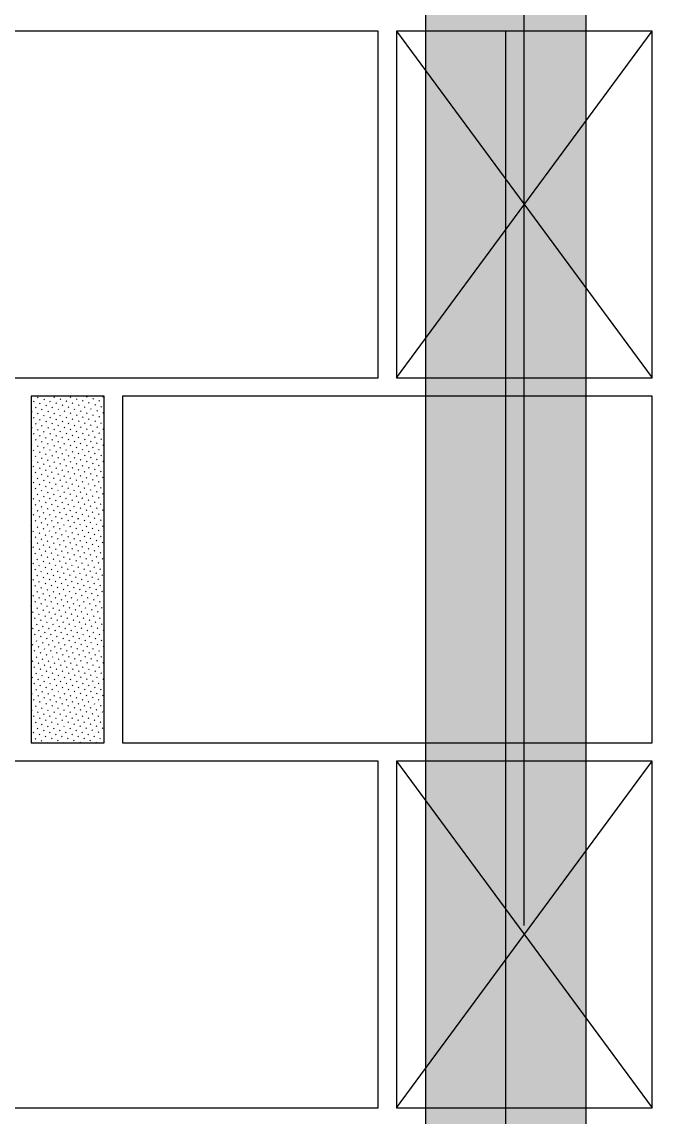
# Model space of a CAD drawing. Extents: x 0 to 119, y 0 to 84.
# Drawn here: x 76.272 to 77.652, y 67.152 to 69.552 of the extents above; entities that cross this region are included whole.
import ezdxf

# ---------------------------------------------------------------- set-up
doc = ezdxf.new("R2010")
doc.units = 0
doc.header["$MEASUREMENT"] = 0
for name, color, linetype in [('29', 9, 'CONTINUOUS'), ('4', 5, 'CONTINUOUS'), ('9', 8, 'CONTINUOUS')]:
    doc.layers.add(name, color=color, linetype=linetype)

msp = doc.modelspace()

# ---------------------------------------------------------------- linework, layer by layer
at = {"layer": '29', "color": 9, "linetype": 'Continuous'}
msp.add_lwpolyline([(77.15579, 74.332318), (77.15579, 63.132318), (77.50779, 63.132318), (77.50779, 74.332318), (77.15579, 74.332318)], dxfattribs=at)
for points in [[(77.15579, 74.332318), (77.15579, 63.132318), (77.50779, 63.132318)], [(77.15579, 74.332318), (77.50779, 63.132318), (77.50779, 74.332318)]]:
    msp.add_solid(points, dxfattribs=at)
at = {"layer": '4', "color": 5, "linetype": 'Continuous'}
for p, q in [((77.37179, 67.572318), (77.37179, 76.612318)), ((77.33179, 63.132318), (77.33179, 69.532318))]:
    msp.add_line(p, q, dxfattribs=at)
at = {"layer": '9', "color": 8, "linetype": 'Continuous'}
for p, q in [((77.09197, 69.532318), (77.65197, 68.772318)), ((77.09197, 68.772318), (77.65197, 69.532318)), ((76.29179, 68.71426), (76.29179, 68.71426)), ((76.297226, 68.719696), (76.29864, 68.72111)), ((76.306206, 68.728676), (76.30762, 68.73009)), ((76.310626, 68.715418), (76.31204, 68.716832)), ((76.319606, 68.724398), (76.32102, 68.725812)), ((76.324025, 68.71114), (76.32544, 68.712554)), ((76.333006, 68.72012), (76.33442, 68.721534)), ((76.341986, 68.7291), (76.3434, 68.730515)), ((76.346405, 68.715842), (76.347819, 68.717256)), ((76.355386, 68.724822), (76.3568, 68.726237)), ((76.359805, 68.711564), (76.361219, 68.712978)), ((76.368785, 68.720544), (76.370199, 68.721959)), ((76.377765, 68.729525), (76.37918, 68.730939)), ((76.382185, 68.716266), (76.383599, 68.717681)), ((76.391165, 68.725247), (76.392579, 68.726661)), ((76.395585, 68.711988), (76.396999, 68.713403)), ((76.404565, 68.720969), (76.405979, 68.722383)), ((76.413545, 68.729949), (76.414959, 68.731363)), ((76.417964, 68.716691), (76.419379, 68.718105)), ((76.426945, 68.725671), (76.428359, 68.727085)), ((76.431364, 68.712413), (76.432778, 68.713827)), ((76.440344, 68.721393), (76.441759, 68.722807)), ((76.449325, 68.730373), (76.450739, 68.731787)), ((76.29179, 68.696583), (76.29179, 68.696583)), ((76.292665, 68.697457), (76.294079, 68.698872)), ((76.301645, 68.706438), (76.30306, 68.707852)), ((76.306065, 68.693179), (76.307479, 68.694594)), ((76.315045, 68.70216), (76.316459, 68.703574)), ((76.319465, 68.688901), (76.320879, 68.690316)), ((76.328445, 68.697882), (76.329859, 68.699296)), ((76.337425, 68.706862), (76.338839, 68.708276)), ((76.341844, 68.693604), (76.343259, 68.695018)), ((76.350825, 68.702584), (76.352239, 68.703998)), ((76.355244, 68.689326), (76.356658, 68.69074)), ((76.364224, 68.698306), (76.365639, 68.69972)), ((76.373205, 68.707286), (76.374619, 68.7087)), ((76.377624, 68.694028), (76.379038, 68.695442)), ((76.386604, 68.703008), (76.388019, 68.704422)), ((76.391024, 68.68975), (76.392438, 68.691164)), ((76.400004, 68.69873), (76.401418, 68.700144)), ((76.408984, 68.70771), (76.410398, 68.709125)), ((76.413404, 68.694452), (76.414818, 68.695866)), ((76.422384, 68.703432), (76.423798, 68.704847)), ((76.426803, 68.690174), (76.428218, 68.691588)), ((76.435784, 68.699154), (76.437198, 68.700569)), ((76.442501, 68.688194), (76.442501, 68.688194)), ((76.444764, 68.708135), (76.446178, 68.709549)), ((76.447215, 68.710586), (76.447215, 68.710586)), ((76.449183, 68.694876), (76.450597, 68.696291)), ((76.29179, 68.678905), (76.29179, 68.678905)), ((76.297085, 68.684199), (76.298499, 68.685613)), ((76.301504, 68.670941), (76.302918, 68.672355)), ((76.310484, 68.679921), (76.311898, 68.681335)), ((76.314904, 68.666663), (76.316318, 68.668077)), ((76.323884, 68.675643), (76.325298, 68.677057)), ((76.332864, 68.684623), (76.334278, 68.686038)), ((76.337284, 68.671365), (76.338698, 68.672779)), ((76.346264, 68.680345), (76.347678, 68.68176)), ((76.350683, 68.667087), (76.352097, 68.668501)), ((76.359664, 68.676067), (76.361078, 68.677482)), ((76.364083, 68.662809), (76.365497, 68.664223)), ((76.368644, 68.685048), (76.370058, 68.686462)), ((76.373063, 68.671789), (76.374477, 68.673204)), ((76.382043, 68.68077), (76.383458, 68.682184)), ((76.386463, 68.667511), (76.387877, 68.668926)), ((76.395443, 68.676492), (76.396857, 68.677906)), ((76.399863, 68.663233), (76.401277, 68.664648)), ((76.404423, 68.685472), (76.405838, 68.686886)), ((76.408843, 68.672214), (76.410257, 68.673628)), ((76.417823, 68.681194), (76.419237, 68.682608)), ((76.422242, 68.667936), (76.423657, 68.66935)), ((76.431223, 68.676916), (76.432637, 68.67833)), ((76.435642, 68.663658), (76.437056, 68.665072)), ((76.437787, 68.665802), (76.437787, 68.665802)), ((76.440203, 68.685896), (76.441617, 68.68731)), ((76.444622, 68.672638), (76.446037, 68.674052)), ((76.29179, 68.661227), (76.29179, 68.661227)), ((76.29179, 68.64355), (76.29179, 68.64355)), ((76.292524, 68.661961), (76.293938, 68.663375)), ((76.296943, 68.648702), (76.298357, 68.650117)), ((76.305923, 68.657683), (76.307338, 68.659097)), ((76.310343, 68.644424), (76.311757, 68.645839)), ((76.319323, 68.653405), (76.320737, 68.654819)), ((76.323743, 68.640146), (76.325157, 68.641561)), ((76.328303, 68.662385), (76.329718, 68.663799)), ((76.332723, 68.649127), (76.334137, 68.650541)), ((76.341703, 68.658107), (76.343117, 68.659521)), ((76.346122, 68.644849), (76.347537, 68.646263)), ((76.355103, 68.653829), (76.356517, 68.655243)), ((76.359522, 68.640571), (76.360936, 68.641985)), ((76.368502, 68.649551), (76.369917, 68.650965)), ((76.377483, 68.658531), (76.378897, 68.659945)), ((76.381902, 68.645273), (76.383316, 68.646687)), ((76.390882, 68.654253), (76.392297, 68.655667)), ((76.395302, 68.640995), (76.396716, 68.642409)), ((76.404282, 68.649975), (76.405696, 68.651389)), ((76.413262, 68.658955), (76.414676, 68.66037)), ((76.417682, 68.645697), (76.419096, 68.647111)), ((76.426662, 68.654677), (76.428076, 68.656092)), ((76.431081, 68.641419), (76.432496, 68.642833)), ((76.433073, 68.643411), (76.433073, 68.643411)), ((76.440062, 68.650399), (76.441476, 68.651814)), ((76.449042, 68.65938), (76.450456, 68.660794)), ((76.29179, 68.625872), (76.29179, 68.625872)), ((76.292382, 68.626464), (76.293797, 68.627878)), ((76.301363, 68.635444), (76.302777, 68.636858)), ((76.305782, 68.622186), (76.307196, 68.6236)), ((76.314762, 68.631166), (76.316176, 68.63258)), ((76.319182, 68.617908), (76.320596, 68.619322)), ((76.328162, 68.626888), (76.329576, 68.628302)), ((76.337142, 68.635868), (76.338556, 68.637283)), ((76.341562, 68.62261), (76.342976, 68.624024)), ((76.350542, 68.63159), (76.351956, 68.633005)), ((76.354961, 68.618332), (76.356375, 68.619746)), ((76.363942, 68.627312), (76.365356, 68.628727)), ((76.372922, 68.636293), (76.374336, 68.637707)), ((76.377341, 68.623034), (76.378755, 68.624449)), ((76.386321, 68.632015), (76.387736, 68.633429)), ((76.390741, 68.618756), (76.392155, 68.620171)), ((76.399721, 68.627737), (76.401135, 68.629151)), ((76.408701, 68.636717), (76.410116, 68.638131)), ((76.413121, 68.623459), (76.414535, 68.624873)), ((76.422101, 68.632439), (76.423515, 68.633853)), ((76.42652, 68.619181), (76.427935, 68.620595)), ((76.428359, 68.621019), (76.428359, 68.621019)), ((76.435501, 68.628161), (76.436915, 68.629575)), ((76.43992, 68.614903), (76.441334, 68.616317)), ((76.444481, 68.637141), (76.445895, 68.638555)), ((76.4489, 68.623883), (76.450315, 68.625297)), ((76.29179, 68.608194), (76.29179, 68.608194)), ((76.292241, 68.590967), (76.293655, 68.592381)), ((76.296802, 68.613206), (76.298216, 68.61462)), ((76.301221, 68.599947), (76.302635, 68.601361)), ((76.310201, 68.608928), (76.311616, 68.610342)), ((76.314621, 68.595669), (76.316035, 68.597084)), ((76.323601, 68.60465), (76.325015, 68.606064)), ((76.328021, 68.591391), (76.329435, 68.592806)), ((76.332581, 68.61363), (76.333996, 68.615044)), ((76.337001, 68.600372), (76.338415, 68.601786)), ((76.345981, 68.609352), (76.347395, 68.610766)), ((76.3504, 68.596094), (76.351815, 68.597508)), ((76.359381, 68.605074), (76.360795, 68.606488)), ((76.3638, 68.591816), (76.365214, 68.59323)), ((76.368361, 68.614054), (76.369775, 68.615468)), ((76.37278, 68.600796), (76.374195, 68.60221)), ((76.381761, 68.609776), (76.383175, 68.61119)), ((76.38618, 68.596518), (76.387594, 68.597932)), ((76.39516, 68.605498), (76.396575, 68.606912)), ((76.39958, 68.59224), (76.400994, 68.593654)), ((76.404141, 68.614478), (76.405555, 68.615893)), ((76.40856, 68.60122), (76.409974, 68.602634)), ((76.41754, 68.6102), (76.418954, 68.611615)), ((76.42196, 68.596942), (76.423374, 68.598356)), ((76.423645, 68.598627), (76.423645, 68.598627)), ((76.43094, 68.605922), (76.432354, 68.607337)), ((76.435359, 68.592664), (76.436774, 68.594078)), ((76.44434, 68.601644), (76.445754, 68.603059)), ((76.29179, 68.590517), (76.29179, 68.590517)), ((76.29179, 68.572839), (76.29179, 68.572839)), ((76.29666, 68.577709), (76.298075, 68.579123)), ((76.305641, 68.586689), (76.307055, 68.588103)), ((76.31006, 68.573431), (76.311474, 68.574845)), ((76.31904, 68.582411), (76.320454, 68.583825)), ((76.32346, 68.569153), (76.324874, 68.570567)), ((76.33244, 68.578133), (76.333854, 68.579547)), ((76.34142, 68.587113), (76.342834, 68.588528)), ((76.34584, 68.573855), (76.347254, 68.575269)), ((76.35482, 68.582835), (76.356234, 68.58425)), ((76.359239, 68.569577), (76.360653, 68.570991)), ((76.36822, 68.578557), (76.369634, 68.579972)), ((76.3772, 68.587538), (76.378614, 68.588952)), ((76.381619, 68.574279), (76.383033, 68.575694)), ((76.390599, 68.58326), (76.392014, 68.584674)), ((76.395019, 68.570001), (76.396433, 68.571416)), ((76.403999, 68.578982), (76.405413, 68.580396)), ((76.412979, 68.587962), (76.414394, 68.589376)), ((76.417399, 68.574704), (76.418813, 68.576118)), ((76.418931, 68.576236), (76.418931, 68.576236)), ((76.426379, 68.583684), (76.427793, 68.585098)), ((76.430798, 68.570426), (76.432213, 68.57184)), ((76.439779, 68.579406), (76.441193, 68.58082)), ((76.448759, 68.588386), (76.450173, 68.5898)), ((76.29179, 68.555161), (76.29179, 68.555161)), ((76.292099, 68.55547), (76.293514, 68.556884)), ((76.30108, 68.564451), (76.302494, 68.565865)), ((76.305499, 68.551192), (76.306913, 68.552606)), ((76.314479, 68.560173), (76.315894, 68.561587)), ((76.318899, 68.546914), (76.320313, 68.548328)), ((76.327879, 68.555895), (76.329293, 68.557309)), ((76.332299, 68.542636), (76.333713, 68.54405)), ((76.336859, 68.564875), (76.338274, 68.566289)), ((76.341279, 68.551617), (76.342693, 68.553031)), ((76.350259, 68.560597), (76.351673, 68.562011)), ((76.354678, 68.547339), (76.356093, 68.548753)), ((76.363659, 68.556319), (76.365073, 68.557733)), ((76.368078, 68.543061), (76.369492, 68.544475)), ((76.372639, 68.565299), (76.374053, 68.566713)), ((76.377058, 68.552041), (76.378473, 68.553455)), ((76.386039, 68.561021), (76.387453, 68.562435)), ((76.390458, 68.547763), (76.391872, 68.549177)), ((76.399438, 68.556743), (76.400853, 68.558157)), ((76.403858, 68.543485), (76.405272, 68.544899)), ((76.408419, 68.565723), (76.409833, 68.567138)), ((76.412838, 68.552465), (76.414217, 68.553844)), ((76.414217, 68.553844), (76.414252, 68.553879)), ((76.421818, 68.561445), (76.423232, 68.56286)), ((76.426238, 68.548187), (76.427652, 68.549601)), ((76.435218, 68.557167), (76.436632, 68.558582)), ((76.439637, 68.543909), (76.441052, 68.545323)), ((76.444198, 68.566148), (76.445612, 68.567562)), ((76.448618, 68.552889), (76.450032, 68.554304)), ((76.29179, 68.537484), (76.29179, 68.537484)), ((76.291958, 68.519974), (76.293372, 68.521388)), ((76.296519, 68.542212), (76.297933, 68.543626)), ((76.300938, 68.528954), (76.302353, 68.530368)), ((76.309919, 68.537934), (76.311333, 68.539348)), ((76.314338, 68.524676), (76.315752, 68.52609)), ((76.323318, 68.533656), (76.324732, 68.53507)), ((76.327738, 68.520398), (76.329152, 68.521812)), ((76.336718, 68.529378), (76.338132, 68.530792)), ((76.345698, 68.538358), (76.347112, 68.539772)), ((76.350118, 68.5251), (76.351532, 68.526514)), ((76.359098, 68.53408), (76.360512, 68.535495)), ((76.363517, 68.520822), (76.364931, 68.522236)), ((76.372498, 68.529802), (76.373912, 68.531217)), ((76.381478, 68.538783), (76.382892, 68.540197)), ((76.385897, 68.525524), (76.387311, 68.526939)), ((76.394877, 68.534505), (76.396292, 68.535919)), ((76.399297, 68.521246), (76.400711, 68.522661)), ((76.408277, 68.530227), (76.409503, 68.531452)), ((76.409503, 68.531452), (76.409691, 68.531641)), ((76.417257, 68.539207), (76.418672, 68.540621)), ((76.421677, 68.525949), (76.423091, 68.527363)), ((76.430657, 68.534929), (76.432071, 68.536343)), ((76.435076, 68.521671), (76.436491, 68.523085)), ((76.444057, 68.530651), (76.445471, 68.532065)), ((76.29179, 68.519806), (76.29179, 68.519806)), ((76.29179, 68.502128), (76.29179, 68.502128)), ((76.296377, 68.506715), (76.297792, 68.508129)), ((76.305358, 68.515696), (76.306772, 68.51711)), ((76.309777, 68.502437), (76.311191, 68.503851)), ((76.318757, 68.511418), (76.320172, 68.512832)), ((76.323177, 68.498159), (76.324591, 68.499573)), ((76.332157, 68.50714), (76.333571, 68.508554)), ((76.341137, 68.51612), (76.342552, 68.517534)), ((76.345557, 68.502862), (76.346971, 68.504276)), ((76.354537, 68.511842), (76.355951, 68.513256)), ((76.358956, 68.498584), (76.360371, 68.499998)), ((76.367937, 68.507564), (76.369351, 68.508978)), ((76.376917, 68.516544), (76.378331, 68.517958)), ((76.381336, 68.503286), (76.382751, 68.5047)), ((76.390317, 68.512266), (76.391731, 68.51368)), ((76.394736, 68.499008), (76.39615, 68.500422)), ((76.403716, 68.507988), (76.404789, 68.50906)), ((76.404789, 68.50906), (76.405131, 68.509402)), ((76.408136, 68.49473), (76.40955, 68.496144)), ((76.412697, 68.516968), (76.414111, 68.518383)), ((76.417116, 68.50371), (76.41853, 68.505124)), ((76.426096, 68.51269), (76.42751, 68.514105)), ((76.430516, 68.499432), (76.43193, 68.500846)), ((76.439496, 68.508412), (76.44091, 68.509827)), ((76.443915, 68.495154), (76.44533, 68.496568)), ((76.448476, 68.517393), (76.44989, 68.518807)), ((76.29179, 68.484451), (76.29179, 68.484451)), ((76.291817, 68.484477), (76.293231, 68.485891)), ((76.296236, 68.471218), (76.29765, 68.472633)), ((76.300797, 68.493457), (76.302211, 68.494871)), ((76.305216, 68.480199), (76.306631, 68.481613)), ((76.314197, 68.489179), (76.315611, 68.490593)), ((76.318616, 68.475921), (76.32003, 68.477335)), ((76.327596, 68.484901), (76.32901, 68.486315)), ((76.332016, 68.471643), (76.33343, 68.473057)), ((76.336576, 68.493881), (76.337991, 68.495295)), ((76.340996, 68.480623), (76.34241, 68.482037)), ((76.349976, 68.489603), (76.35139, 68.491017)), ((76.354396, 68.476345), (76.35581, 68.477759)), ((76.363376, 68.485325), (76.36479, 68.486739)), ((76.367795, 68.472067), (76.369209, 68.473481)), ((76.372356, 68.494306), (76.37377, 68.49572)), ((76.376776, 68.481047), (76.37819, 68.482461)), ((76.385756, 68.490028), (76.38717, 68.491442)), ((76.390175, 68.476769), (76.391589, 68.478183)), ((76.399155, 68.48575), (76.400075, 68.486669)), ((76.400075, 68.486669), (76.40057, 68.487164)), ((76.403575, 68.472491), (76.404989, 68.473906)), ((76.412555, 68.481472), (76.413969, 68.482886)), ((76.421535, 68.490452), (76.42295, 68.491866)), ((76.425955, 68.477194), (76.427369, 68.478608)), ((76.434935, 68.486174), (76.436349, 68.487588)), ((76.439354, 68.472916), (76.440769, 68.47433)), ((76.448335, 68.481896), (76.449749, 68.48331)), ((76.29179, 68.466773), (76.29179, 68.466773)), ((76.29179, 68.449095), (76.293089, 68.450394)), ((76.300655, 68.45796), (76.30207, 68.459374)), ((76.309636, 68.46694), (76.31105, 68.468355)), ((76.314055, 68.453682), (76.315469, 68.455096)), ((76.323035, 68.462663), (76.32445, 68.464077)), ((76.327455, 68.449404), (76.328869, 68.450818)), ((76.336435, 68.458385), (76.337849, 68.459799)), ((76.345415, 68.467365), (76.34683, 68.468779)), ((76.349835, 68.454107), (76.351249, 68.455521)), ((76.358815, 68.463087), (76.360229, 68.464501)), ((76.363234, 68.449829), (76.364649, 68.451243)), ((76.372215, 68.458809), (76.373629, 68.460223)), ((76.381195, 68.467789), (76.382609, 68.469203)), ((76.385614, 68.454531), (76.387029, 68.455945)), ((76.394595, 68.463511), (76.395361, 68.464277)), ((76.395361, 68.464277), (76.396009, 68.464925)), ((76.399014, 68.450253), (76.400428, 68.451667)), ((76.407994, 68.459233), (76.409408, 68.460647)), ((76.416975, 68.468213), (76.418389, 68.469628)), ((76.421394, 68.454955), (76.422808, 68.456369)), ((76.430374, 68.463935), (76.431788, 68.46535)), ((76.434794, 68.450677), (76.436208, 68.452091)), ((76.443774, 68.459657), (76.445188, 68.461072)), ((76.29179, 68.431418), (76.29179, 68.431418)), ((76.296095, 68.435722), (76.297509, 68.437136)), ((76.305075, 68.444702), (76.306489, 68.446116)), ((76.309494, 68.431444), (76.310909, 68.432858)), ((76.318475, 68.440424), (76.319889, 68.441838)), ((76.322894, 68.427166), (76.324308, 68.42858)), ((76.331874, 68.436146), (76.333288, 68.43756)), ((76.336294, 68.422888), (76.337708, 68.424302)), ((76.340854, 68.445126), (76.342269, 68.44654)), ((76.345274, 68.431868), (76.346688, 68.433282)), ((76.354254, 68.440848), (76.355668, 68.442262)), ((76.358674, 68.42759), (76.360088, 68.429004)), ((76.367654, 68.43657), (76.369068, 68.437984)), ((76.372073, 68.423312), (76.373487, 68.424726)), ((76.376634, 68.445551), (76.378048, 68.446965)), ((76.381054, 68.432292), (76.382468, 68.433706)), ((76.390034, 68.441273), (76.390647, 68.441885)), ((76.390647, 68.441885), (76.391448, 68.442687)), ((76.394453, 68.428014), (76.395867, 68.429428)), ((76.403433, 68.436995), (76.404848, 68.438409)), ((76.407853, 68.423736), (76.409267, 68.42515)), ((76.412414, 68.445975), (76.413828, 68.447389)), ((76.416833, 68.432717), (76.418247, 68.434131)), ((76.425813, 68.441697), (76.427228, 68.443111)), ((76.430233, 68.428439), (76.431647, 68.429853)), ((76.439213, 68.437419), (76.440627, 68.438833)), ((76.443632, 68.424161), (76.445047, 68.425575)), ((76.448193, 68.446399), (76.449608, 68.447813)), ((76.29179, 68.41374), (76.292948, 68.414897)), ((76.295953, 68.400225), (76.297367, 68.401639)), ((76.300514, 68.422463), (76.301928, 68.423878)), ((76.304933, 68.409205), (76.306348, 68.410619)), ((76.313914, 68.418185), (76.315328, 68.4196)), ((76.318333, 68.404927), (76.319747, 68.406341)), ((76.327313, 68.413907), (76.328728, 68.415322)), ((76.331733, 68.400649), (76.333147, 68.402063)), ((76.340713, 68.409629), (76.342127, 68.411044)), ((76.349693, 68.41861), (76.351108, 68.420024)), ((76.354113, 68.405351), (76.355527, 68.406766)), ((76.363093, 68.414332), (76.364507, 68.415746)), ((76.367512, 68.401074), (76.368927, 68.402488)), ((76.376493, 68.410054), (76.377907, 68.411468)), ((76.385473, 68.419034), (76.385933, 68.419494)), ((76.385933, 68.419494), (76.386887, 68.420448)), ((76.389892, 68.405776), (76.391307, 68.40719)), ((76.398873, 68.414756), (76.400287, 68.41617)), ((76.403292, 68.401498), (76.404706, 68.402912)), ((76.412272, 68.410478), (76.413686, 68.411892)), ((76.421253, 68.419458), (76.422667, 68.420872)), ((76.425672, 68.4062), (76.427086, 68.407614)), ((76.434652, 68.41518), (76.436066, 68.416594)), ((76.43893, 68.401781), (76.440344, 68.403195)), ((76.44791, 68.410761), (76.449325, 68.412175)), ((76.29179, 68.396062), (76.29179, 68.396062)), ((76.29179, 68.378385), (76.292807, 68.379401)), ((76.300373, 68.386967), (76.301787, 68.388381)), ((76.309353, 68.395947), (76.310767, 68.397361)), ((76.313772, 68.382689), (76.315187, 68.384103)), ((76.322753, 68.391669), (76.324167, 68.393083)), ((76.327172, 68.378411), (76.328586, 68.379825)), ((76.336152, 68.387391), (76.337566, 68.388805)), ((76.345132, 68.396371), (76.346547, 68.397785)), ((76.349552, 68.383113), (76.350966, 68.384527)), ((76.358532, 68.392093), (76.359946, 68.393507)), ((76.362952, 68.378835), (76.364366, 68.380249)), ((76.371932, 68.387815), (76.373346, 68.389229)), ((76.380912, 68.396796), (76.381219, 68.397102)), ((76.381219, 68.397102), (76.382326, 68.39821)), ((76.385332, 68.383537), (76.386746, 68.384951)), ((76.394312, 68.392518), (76.395726, 68.393932)), ((76.398731, 68.379259), (76.400145, 68.380673)), ((76.407711, 68.38824), (76.409126, 68.389654)), ((76.411989, 68.37484), (76.413404, 68.376254)), ((76.416692, 68.39722), (76.418106, 68.398634)), ((76.42097, 68.38382), (76.422384, 68.385234)), ((76.42995, 68.3928), (76.431364, 68.394215)), ((76.434228, 68.379401), (76.435642, 68.380815)), ((76.443208, 68.388381), (76.444622, 68.389795)), ((76.447486, 68.374981), (76.4489, 68.376395)), ((76.29179, 68.360707), (76.29179, 68.360707)), ((76.295812, 68.364728), (76.297226, 68.366142)), ((76.300231, 68.35147), (76.301645, 68.352884)), ((76.304792, 68.373708), (76.306206, 68.375123)), ((76.309211, 68.36045), (76.310626, 68.361864)), ((76.318192, 68.36943), (76.319606, 68.370845)), ((76.322611, 68.356172), (76.324025, 68.357586)), ((76.331591, 68.365152), (76.333006, 68.366567)), ((76.336011, 68.351894), (76.337425, 68.353308)), ((76.340572, 68.374133), (76.341986, 68.375547)), ((76.344991, 68.360874), (76.346405, 68.362289)), ((76.353971, 68.369855), (76.355386, 68.371269)), ((76.358391, 68.356596), (76.359805, 68.358011)), ((76.367371, 68.365577), (76.368785, 68.366991)), ((76.37179, 68.352318), (76.373205, 68.353733)), ((76.37179, 68.352318), (76.37179, 68.352318)), ((76.376351, 68.374557), (76.376504, 68.37471)), ((76.376504, 68.37471), (76.377765, 68.375971)), ((76.380771, 68.361299), (76.382185, 68.362713)), ((76.389751, 68.370279), (76.391165, 68.371693)), ((76.394029, 68.356879), (76.395443, 68.358294)), ((76.403009, 68.36586), (76.404423, 68.367274)), ((76.407287, 68.35246), (76.408701, 68.353874)), ((76.416267, 68.36144), (76.417682, 68.362854)), ((76.425248, 68.37042), (76.426662, 68.371835)), ((76.429526, 68.357021), (76.43094, 68.358435)), ((76.438506, 68.366001), (76.43992, 68.367415)), ((76.442784, 68.352601), (76.444198, 68.354016)), ((76.451764, 68.361582), (76.45179, 68.361608)), ((76.29179, 68.343029), (76.292665, 68.343904)), ((76.29567, 68.329231), (76.297085, 68.330646)), ((76.304651, 68.338212), (76.306065, 68.339626)), ((76.313631, 68.347192), (76.315045, 68.348606)), ((76.31805, 68.333934), (76.319465, 68.335348)), ((76.327031, 68.342914), (76.328445, 68.344328)), ((76.33145, 68.329656), (76.332864, 68.33107)), ((76.34043, 68.338636), (76.341844, 68.34005)), ((76.34941, 68.347616), (76.350825, 68.34903)), ((76.35383, 68.334358), (76.355244, 68.335772)), ((76.36281, 68.343338), (76.364224, 68.344752)), ((76.367076, 68.329927), (76.367076, 68.329927)), ((76.367088, 68.329939), (76.368502, 68.331353)), ((76.376068, 68.338919), (76.377483, 68.340333)), ((76.385049, 68.347899), (76.386463, 68.349313)), ((76.389327, 68.334499), (76.390741, 68.335914)), ((76.398307, 68.34348), (76.399721, 68.344894)), ((76.402585, 68.33008), (76.403999, 68.331494)), ((76.411565, 68.33906), (76.412979, 68.340474)), ((76.420545, 68.34804), (76.42196, 68.349455)), ((76.424823, 68.334641), (76.426238, 68.336055)), ((76.433804, 68.343621), (76.435218, 68.345035)), ((76.438082, 68.330221), (76.439496, 68.331636)), ((76.447062, 68.339202), (76.448476, 68.340616)), ((76.29179, 68.325351), (76.29179, 68.325351)), ((76.29179, 68.307674), (76.292524, 68.308407)), ((76.30009, 68.315973), (76.301504, 68.317387)), ((76.304509, 68.302715), (76.305923, 68.304129)), ((76.30907, 68.324953), (76.310484, 68.326368)), ((76.313489, 68.311695), (76.314904, 68.313109)), ((76.32247, 68.320675), (76.323884, 68.32209)), ((76.326889, 68.307417), (76.328303, 68.308831)), ((76.335869, 68.316397), (76.337284, 68.317812)), ((76.340147, 68.302998), (76.341562, 68.304412)), ((76.34485, 68.325378), (76.346264, 68.326792)), ((76.349128, 68.311978), (76.350542, 68.313392)), ((76.358108, 68.320958), (76.359522, 68.322373)), ((76.362362, 68.307535), (76.362362, 68.307535)), ((76.362386, 68.307559), (76.3638, 68.308973)), ((76.371366, 68.316539), (76.37278, 68.317953)), ((76.375644, 68.303139), (76.377058, 68.304553)), ((76.380346, 68.325519), (76.381761, 68.326933)), ((76.384624, 68.312119), (76.386039, 68.313534)), ((76.393605, 68.3211), (76.395019, 68.322514)), ((76.397883, 68.3077), (76.399297, 68.309114)), ((76.406863, 68.31668), (76.408277, 68.318095)), ((76.411141, 68.303281), (76.412555, 68.304695)), ((76.415843, 68.325661), (76.417257, 68.327075)), ((76.420121, 68.312261), (76.421535, 68.313675)), ((76.429101, 68.321241), (76.430516, 68.322655)), ((76.433379, 68.307841), (76.434794, 68.309256)), ((76.44236, 68.316822), (76.443774, 68.318236)), ((76.446638, 68.303422), (76.448052, 68.304836)), ((76.45134, 68.325802), (76.45179, 68.326252)), ((76.29179, 68.289996), (76.29179, 68.289996)), ((76.295529, 68.293735), (76.296943, 68.295149)), ((76.299948, 68.280476), (76.301363, 68.281891)), ((76.308929, 68.289457), (76.310343, 68.290871)), ((76.317909, 68.298437), (76.319323, 68.299851)), ((76.322187, 68.285037), (76.323601, 68.286451)), ((76.331167, 68.294018), (76.332581, 68.295432)), ((76.335445, 68.280618), (76.336859, 68.282032)), ((76.344425, 68.289598), (76.34584, 68.291012)), ((76.353406, 68.298578), (76.35482, 68.299993)), ((76.357648, 68.285143), (76.357648, 68.285143)), ((76.357684, 68.285179), (76.359098, 68.286593)), ((76.366664, 68.294159), (76.368078, 68.295573)), ((76.370942, 68.280759), (76.372356, 68.282173)), ((76.379922, 68.28974), (76.381336, 68.291154)), ((76.388902, 68.29872), (76.390317, 68.300134)), ((76.39318, 68.28532), (76.394595, 68.286734)), ((76.402161, 68.2943), (76.403575, 68.295715)), ((76.406439, 68.280901), (76.407853, 68.282315)), ((76.415419, 68.289881), (76.416833, 68.291295)), ((76.424399, 68.298861), (76.425813, 68.300275)), ((76.428677, 68.285462), (76.430091, 68.286876)), ((76.437657, 68.294442), (76.439072, 68.295856)), ((76.441935, 68.281042), (76.44335, 68.282456)), ((76.450916, 68.290022), (76.45179, 68.290897)), ((76.29179, 68.272318), (76.292382, 68.27291)), ((76.295246, 68.258097), (76.29666, 68.259511)), ((76.304226, 68.267077), (76.305641, 68.268491)), ((76.313207, 68.276057), (76.314621, 68.277471)), ((76.317485, 68.262657), (76.318899, 68.264072)), ((76.326465, 68.271638), (76.327879, 68.273052)), ((76.330743, 68.258238), (76.332157, 68.259652)), ((76.339723, 68.267218), (76.341137, 68.268632)), ((76.348703, 68.276198), (76.350118, 68.277613)), ((76.352934, 68.262752), (76.352934, 68.262752)), ((76.352981, 68.262799), (76.354396, 68.264213)), ((76.361962, 68.271779), (76.363376, 68.273193)), ((76.36624, 68.258379), (76.367654, 68.259794)), ((76.37522, 68.26736), (76.376634, 68.268774)), ((76.3842, 68.27634), (76.385614, 68.277754)), ((76.388478, 68.26294), (76.389892, 68.264354)), ((76.397458, 68.27192), (76.398873, 68.273335)), ((76.401736, 68.258521), (76.403151, 68.259935)), ((76.410717, 68.267501), (76.412131, 68.268915)), ((76.419697, 68.276481), (76.421111, 68.277896)), ((76.423975, 68.263082), (76.425389, 68.264496)), ((76.432955, 68.272062), (76.434369, 68.273476)), ((76.437233, 68.258662), (76.438647, 68.260076)), ((76.446213, 68.267642), (76.447628, 68.269057)), ((76.29179, 68.254641), (76.29179, 68.254641)), ((76.29179, 68.236963), (76.291958, 68.237131)), ((76.299524, 68.244697), (76.300938, 68.246111)), ((76.303802, 68.231297), (76.305216, 68.232711)), ((76.308504, 68.253677), (76.309919, 68.255091)), ((76.312782, 68.240277), (76.314197, 68.241692)), ((76.321763, 68.249258), (76.323177, 68.250672)), ((76.326041, 68.235858), (76.327455, 68.237272)), ((76.335021, 68.244838), (76.336435, 68.246252)), ((76.339299, 68.231439), (76.340713, 68.232853)), ((76.344001, 68.253819), (76.345415, 68.255233)), ((76.34822, 68.24036), (76.34822, 68.24036)), ((76.348279, 68.240419), (76.349693, 68.241833)), ((76.357259, 68.249399), (76.358674, 68.250813)), ((76.361537, 68.235999), (76.362952, 68.237414)), ((76.370518, 68.24498), (76.371932, 68.246394)), ((76.374796, 68.23158), (76.37621, 68.232994)), ((76.379498, 68.25396), (76.380912, 68.255374)), ((76.383776, 68.24056), (76.38519, 68.241974)), ((76.392756, 68.249541), (76.39417, 68.250955)), ((76.397034, 68.236141), (76.398448, 68.237555)), ((76.406014, 68.245121), (76.407429, 68.246535)), ((76.410292, 68.231721), (76.411707, 68.233136)), ((76.414995, 68.254101), (76.416409, 68.255516)), ((76.419273, 68.240702), (76.420687, 68.242116)), ((76.428253, 68.249682), (76.429667, 68.251096)), ((76.432531, 68.236282), (76.433945, 68.237696)), ((76.441511, 68.245263), (76.442925, 68.246677)), ((76.445789, 68.231863), (76.447203, 68.233277)), ((76.450491, 68.254243), (76.45179, 68.255542)), ((76.29179, 68.219285), (76.29179, 68.219285)), ((76.294822, 68.222317), (76.296236, 68.223731)), ((76.2991, 68.208917), (76.300514, 68.210331)), ((76.30808, 68.217897), (76.309494, 68.219312)), ((76.31706, 68.226878), (76.318475, 68.228292)), ((76.321338, 68.213478), (76.322753, 68.214892)), ((76.330319, 68.222458), (76.331733, 68.223873)), ((76.334597, 68.209059), (76.336011, 68.210473)), ((76.343506, 68.217968), (76.343506, 68.217968)), ((76.343577, 68.218039), (76.344991, 68.219453)), ((76.352557, 68.227019), (76.353971, 68.228433)), ((76.356835, 68.213619), (76.358249, 68.215034)), ((76.365815, 68.2226), (76.36723, 68.224014)), ((76.370093, 68.2092), (76.371508, 68.210614)), ((76.379074, 68.21818), (76.380488, 68.219595)), ((76.388054, 68.227161), (76.389468, 68.228575)), ((76.392332, 68.213761), (76.393746, 68.215175)), ((76.401312, 68.222741), (76.402726, 68.224155)), ((76.40559, 68.209341), (76.407004, 68.210756)), ((76.41457, 68.218322), (76.415985, 68.219736)), ((76.423551, 68.227302), (76.424965, 68.228716)), ((76.427829, 68.213902), (76.429243, 68.215317)), ((76.436809, 68.222883), (76.438223, 68.224297)), ((76.441087, 68.209483), (76.442501, 68.210897)), ((76.450067, 68.218463), (76.451481, 68.219877)), ((76.29179, 68.201608), (76.29179, 68.201608)), ((76.294398, 68.186537), (76.295812, 68.187952)), ((76.303378, 68.195518), (76.304792, 68.196932)), ((76.312358, 68.204498), (76.313772, 68.205912)), ((76.316636, 68.191098), (76.31805, 68.192512)), ((76.325616, 68.200078), (76.327031, 68.201493)), ((76.329894, 68.186679), (76.331309, 68.188093)), ((76.338792, 68.195576), (76.338792, 68.195576)), ((76.338875, 68.195659), (76.340289, 68.197073)), ((76.347855, 68.204639), (76.349269, 68.206053)), ((76.352133, 68.19124), (76.353547, 68.192654)), ((76.361113, 68.20022), (76.362527, 68.201634)), ((76.365391, 68.18682), (76.366805, 68.188234)), ((76.374371, 68.1958), (76.375786, 68.197215)), ((76.383352, 68.204781), (76.384766, 68.206195)), ((76.38763, 68.191381), (76.389044, 68.192795)), ((76.39661, 68.200361), (76.398024, 68.201775)), ((76.400888, 68.186962), (76.402302, 68.188376)), ((76.409868, 68.195942), (76.411282, 68.197356)), ((76.418848, 68.204922), (76.420263, 68.206336)), ((76.423126, 68.191522), (76.424541, 68.192937)), ((76.432107, 68.200503), (76.433521, 68.201917)), ((76.436385, 68.187103), (76.437799, 68.188517)), ((76.445365, 68.196083), (76.446779, 68.197497)), ((76.449643, 68.182684), (76.451057, 68.184098)), ((76.29179, 68.18393), (76.29179, 68.18393)), ((76.29179, 68.166252), (76.29179, 68.166252)), ((76.298676, 68.173138), (76.30009, 68.174552)), ((76.302954, 68.159738), (76.304368, 68.161152)), ((76.307656, 68.182118), (76.30907, 68.183532)), ((76.311934, 68.168718), (76.313348, 68.170132)), ((76.320914, 68.177698), (76.322328, 68.179113)), ((76.325192, 68.164299), (76.326606, 68.165713)), ((76.334078, 68.173185), (76.334078, 68.173185)), ((76.334172, 68.173279), (76.335587, 68.174693)), ((76.33845, 68.159879), (76.339865, 68.161294)), ((76.343153, 68.182259), (76.344567, 68.183674)), ((76.347431, 68.16886), (76.348845, 68.170274)), ((76.356411, 68.17784), (76.357825, 68.179254)), ((76.360689, 68.16444), (76.362103, 68.165854)), ((76.369669, 68.17342), (76.371083, 68.174835)), ((76.373947, 68.160021), (76.375361, 68.161435)), ((76.378649, 68.182401), (76.380064, 68.183815)), ((76.382927, 68.169001), (76.384342, 68.170415)), ((76.391908, 68.177981), (76.393322, 68.179396)), ((76.396186, 68.164582), (76.3976, 68.165996)), ((76.405166, 68.173562), (76.40658, 68.174976)), ((76.409444, 68.160162), (76.410858, 68.161576)), ((76.414146, 68.182542), (76.41556, 68.183956)), ((76.418424, 68.169142), (76.419838, 68.170557)), ((76.427404, 68.178123), (76.428819, 68.179537)), ((76.431682, 68.164723), (76.433097, 68.166137)), ((76.440663, 68.173703), (76.442077, 68.175118)), ((76.444941, 68.160304), (76.446355, 68.161718)), ((76.29179, 68.148575), (76.29179, 68.148575)), ((76.293973, 68.150758), (76.295388, 68.152172)), ((76.298251, 68.137358), (76.299666, 68.138772)), ((76.307232, 68.146338), (76.308646, 68.147752)), ((76.316212, 68.155319), (76.317626, 68.156733)), ((76.32049, 68.141919), (76.321904, 68.143333)), ((76.329364, 68.150793), (76.329364, 68.150793)), ((76.32947, 68.150899), (76.330884, 68.152313)), ((76.333748, 68.137499), (76.335162, 68.138914)), ((76.342728, 68.14648), (76.344143, 68.147894)), ((76.351709, 68.15546), (76.353123, 68.156874)), ((76.355987, 68.14206), (76.357401, 68.143475)), ((76.364967, 68.151041), (76.366381, 68.152455)), ((76.369245, 68.137641), (76.370659, 68.139055)), ((76.378225, 68.146621), (76.379639, 68.148035)), ((76.387205, 68.155601), (76.38862, 68.157016)), ((76.391483, 68.142202), (76.392898, 68.143616)), ((76.400464, 68.151182), (76.401878, 68.152596)), ((76.404742, 68.137782), (76.406156, 68.139197)), ((76.413722, 68.146763), (76.415136, 68.148177)), ((76.422702, 68.155743), (76.424116, 68.157157)), ((76.42698, 68.142343), (76.428394, 68.143757)), ((76.43596, 68.151323), (76.437375, 68.152738)), ((76.440238, 68.137924), (76.441653, 68.139338)), ((76.449219, 68.146904), (76.450633, 68.148318)), ((76.29179, 68.130897), (76.29179, 68.130897)), ((76.29179, 68.113219), (76.29179, 68.113219)), ((76.293549, 68.114978), (76.294963, 68.116392)), ((76.302529, 68.123958), (76.303944, 68.125373)), ((76.31151, 68.132939), (76.312924, 68.134353)), ((76.315788, 68.119539), (76.317202, 68.120953)), ((76.32465, 68.128401), (76.32465, 68.128401)), ((76.324768, 68.128519), (76.326182, 68.129933)), ((76.329046, 68.11512), (76.33046, 68.116534)), ((76.338026, 68.1241), (76.33944, 68.125514)), ((76.342304, 68.1107), (76.343718, 68.112114)), ((76.347006, 68.13308), (76.348421, 68.134494)), ((76.351284, 68.11968), (76.352699, 68.121095)), ((76.360265, 68.128661), (76.361679, 68.130075)), ((76.364543, 68.115261), (76.365957, 68.116675)), ((76.373523, 68.124241), (76.374937, 68.125655)), ((76.377801, 68.110842), (76.379215, 68.112256)), ((76.382503, 68.133221), (76.383917, 68.134636)), ((76.386781, 68.119822), (76.388195, 68.121236)), ((76.395761, 68.128802), (76.397176, 68.130216)), ((76.400039, 68.115402), (76.401454, 68.116817)), ((76.40902, 68.124383), (76.410434, 68.125797)), ((76.413298, 68.110983), (76.414712, 68.112397)), ((76.418, 68.133363), (76.419414, 68.134777)), ((76.422278, 68.119963), (76.423692, 68.121377)), ((76.431258, 68.128943), (76.432672, 68.130358)), ((76.435536, 68.115544), (76.43695, 68.116958)), ((76.444516, 68.124524), (76.445931, 68.125938)), ((76.448794, 68.111124), (76.450209, 68.112539)), ((76.29179, 68.095542), (76.29179, 68.095542)), ((76.297827, 68.101578), (76.299241, 68.102993)), ((76.302105, 68.088179), (76.303519, 68.089593)), ((76.306807, 68.110559), (76.308222, 68.111973)), ((76.311085, 68.097159), (76.3125, 68.098573)), ((76.319936, 68.10601), (76.319936, 68.10601)), ((76.320066, 68.106139), (76.32148, 68.107553)), ((76.324344, 68.09274), (76.325758, 68.094154)), ((76.333324, 68.10172), (76.334738, 68.103134)), ((76.337602, 68.08832), (76.339016, 68.089734)), ((76.346582, 68.0973), (76.347996, 68.098715)), ((76.355562, 68.106281), (76.356977, 68.107695)), ((76.35984, 68.092881), (76.361255, 68.094295)), ((76.368821, 68.101861), (76.370235, 68.103275)), ((76.373099, 68.088462), (76.374513, 68.089876)), ((76.382079, 68.097442), (76.383493, 68.098856)), ((76.391059, 68.106422), (76.392473, 68.107836)), ((76.395337, 68.093022), (76.396751, 68.094437)), ((76.404317, 68.102003), (76.405732, 68.103417)), ((76.408595, 68.088603), (76.41001, 68.090017)), ((76.417576, 68.097583), (76.41899, 68.098997)), ((76.426556, 68.106564), (76.42797, 68.107978)), ((76.430834, 68.093164), (76.432248, 68.094578)), ((76.439814, 68.102144), (76.441228, 68.103558)), ((76.444092, 68.088744), (76.445506, 68.090159)), ((76.29179, 68.077864), (76.29179, 68.077864)), ((76.293125, 68.079198), (76.294539, 68.080613)), ((76.297403, 68.065799), (76.298817, 68.067213)), ((76.306383, 68.074779), (76.307797, 68.076193)), ((76.315222, 68.083618), (76.315222, 68.083618)), ((76.315363, 68.083759), (76.316778, 68.085174)), ((76.319641, 68.07036), (76.321056, 68.071774)), ((76.328622, 68.07934), (76.330036, 68.080754)), ((76.3329, 68.06594), (76.334314, 68.067354)), ((76.34188, 68.07492), (76.343294, 68.076335)), ((76.35086, 68.083901), (76.352274, 68.085315)), ((76.355138, 68.070501), (76.356552, 68.071915)), ((76.364118, 68.079481), (76.365533, 68.080896)), ((76.368396, 68.066082), (76.369811, 68.067496)), ((76.377377, 68.075062), (76.378791, 68.076476)), ((76.386357, 68.084042), (76.387771, 68.085456)), ((76.390635, 68.070643), (76.392049, 68.072057)), ((76.399615, 68.079623), (76.401029, 68.081037)), ((76.403893, 68.066223), (76.405307, 68.067637)), ((76.412873, 68.075203), (76.414288, 68.076618)), ((76.421854, 68.084184), (76.423268, 68.085598)), ((76.426132, 68.070784), (76.427546, 68.072198)), ((76.435112, 68.079764), (76.436526, 68.081178)), ((76.43939, 68.066365), (76.440804, 68.067779)), ((76.44837, 68.075345), (76.449784, 68.076759)), ((76.29179, 68.060186), (76.29179, 68.060186)), ((76.29179, 68.042509), (76.29179, 68.042509)), ((76.292701, 68.043419), (76.294115, 68.044833)), ((76.301681, 68.052399), (76.303095, 68.053813)), ((76.305959, 68.038999), (76.307373, 68.040414)), ((76.310508, 68.061226), (76.310508, 68.061226)), ((76.310661, 68.061379), (76.312075, 68.062794)), ((76.314939, 68.04798), (76.316353, 68.049394)), ((76.323919, 68.05696), (76.325334, 68.058374)), ((76.328197, 68.04356), (76.329611, 68.044975)), ((76.337178, 68.052541), (76.338592, 68.053955)), ((76.341456, 68.039141), (76.34287, 68.040555)), ((76.346158, 68.061521), (76.347572, 68.062935)), ((76.350436, 68.048121), (76.35185, 68.049535)), ((76.359416, 68.057101), (76.36083, 68.058516)), ((76.363694, 68.043702), (76.365108, 68.045116)), ((76.372674, 68.052682), (76.374089, 68.054096)), ((76.376952, 68.039282), (76.378367, 68.040697)), ((76.381655, 68.061662), (76.383069, 68.063076)), ((76.385933, 68.048263), (76.387347, 68.049677)), ((76.394913, 68.057243), (76.396327, 68.058657)), ((76.399191, 68.043843), (76.400605, 68.045257)), ((76.408171, 68.052823), (76.409585, 68.054238)), ((76.412449, 68.039424), (76.413863, 68.040838)), ((76.417151, 68.061804), (76.418566, 68.063218)), ((76.421429, 68.048404), (76.422844, 68.049818)), ((76.43041, 68.057384), (76.431824, 68.058798)), ((76.434688, 68.043985), (76.436102, 68.045399)), ((76.443668, 68.052965), (76.445082, 68.054379)), ((76.447946, 68.039565), (76.44936, 68.040979)), ((76.29179, 68.024831), (76.29179, 68.024831)), ((76.296979, 68.030019), (76.298393, 68.031433)), ((76.30108, 68.016443), (76.30108, 68.016443)), ((76.301257, 68.01662), (76.302671, 68.018034)), ((76.305794, 68.038834), (76.305794, 68.038834)), ((76.310237, 68.0256), (76.311651, 68.027014)), ((76.319217, 68.03458), (76.320631, 68.035994)), ((76.323495, 68.02118), (76.324909, 68.022595)), ((76.332475, 68.030161), (76.333889, 68.031575)), ((76.336753, 68.016761), (76.338167, 68.018175)), ((76.345734, 68.025741), (76.347148, 68.027155)), ((76.354714, 68.034721), (76.356128, 68.036136)), ((76.358992, 68.021322), (76.360406, 68.022736)), ((76.367972, 68.030302), (76.369386, 68.031716)), ((76.37225, 68.016902), (76.373664, 68.018317)), ((76.38123, 68.025883), (76.382645, 68.027297)), ((76.390211, 68.034863), (76.391625, 68.036277)), ((76.394489, 68.021463), (76.395903, 68.022877)), ((76.403469, 68.030443), (76.404883, 68.031858)), ((76.407747, 68.017044), (76.409161, 68.018458)), ((76.416727, 68.026024), (76.418141, 68.027438)), ((76.425707, 68.035004), (76.427122, 68.036419)), ((76.429985, 68.021605), (76.4314, 68.023019)), ((76.438966, 68.030585), (76.44038, 68.031999)), ((76.443244, 68.017185), (76.444658, 68.018599)), ((76.29179, 68.007153), (76.29179, 68.007153)), ((76.292276, 68.007639), (76.29369, 68.009054)), ((76.296366, 67.994051), (76.296366, 67.994051)), ((76.296554, 67.99424), (76.297968, 67.995654)), ((76.305535, 68.00322), (76.306949, 68.004634)), ((76.314515, 68.0122), (76.315929, 68.013614)), ((76.318793, 67.9988), (76.320207, 68.000215)), ((76.327773, 68.007781), (76.329187, 68.009195)), ((76.332051, 67.994381), (76.333465, 67.995795)), ((76.341031, 68.003361), (76.342445, 68.004776)), ((76.350012, 68.012342), (76.351426, 68.013756)), ((76.35429, 67.998942), (76.355704, 68.000356)), ((76.36327, 68.007922), (76.364684, 68.009336)), ((76.367548, 67.994522), (76.368962, 67.995937)), ((76.376528, 68.003503), (76.377942, 68.004917)), ((76.385508, 68.012483), (76.386923, 68.013897)), ((76.389786, 67.999083), (76.3912, 68.000498)), ((76.398767, 68.008064), (76.400181, 68.009478)), ((76.403045, 67.994664), (76.404459, 67.996078)), ((76.412025, 68.003644), (76.413439, 68.005058)), ((76.421005, 68.012624), (76.422419, 68.014039)), ((76.425283, 67.999225), (76.426697, 68.000639)), ((76.434263, 68.008205), (76.435678, 68.009619)), ((76.438541, 67.994805), (76.439956, 67.99622)), ((76.447522, 68.003786), (76.448936, 68.0052)), ((76.29179, 67.989476), (76.29179, 67.989476)), ((76.292311, 67.972318), (76.293266, 67.973274)), ((76.300832, 67.98084), (76.302246, 67.982254)), ((76.309813, 67.98982), (76.311227, 67.991234)), ((76.309988, 67.972318), (76.309988, 67.972318)), ((76.314091, 67.976421), (76.315505, 67.977835)), ((76.323071, 67.985401), (76.324485, 67.986815)), ((76.327666, 67.972318), (76.328763, 67.973415)), ((76.336329, 67.980981), (76.337743, 67.982396)), ((76.345309, 67.989962), (76.346723, 67.991376)), ((76.345344, 67.972318), (76.345344, 67.972318)), ((76.349587, 67.976562), (76.351001, 67.977976)), ((76.358568, 67.985542), (76.359982, 67.986956)), ((76.363021, 67.972318), (76.36426, 67.973557)), ((76.371826, 67.981123), (76.37324, 67.982537)), ((76.380699, 67.972318), (76.380699, 67.972318)), ((76.380806, 67.990103), (76.38222, 67.991517)), ((76.385084, 67.976703), (76.386498, 67.978118)), ((76.394064, 67.985684), (76.395478, 67.987098)), ((76.398377, 67.972318), (76.399756, 67.973698)), ((76.407323, 67.981264), (76.408737, 67.982678)), ((76.416054, 67.972318), (76.416054, 67.972318)), ((76.416303, 67.990244), (76.417717, 67.991659)), ((76.420581, 67.976845), (76.421995, 67.978259)), ((76.429561, 67.985825), (76.430975, 67.987239)), ((76.433732, 67.972318), (76.433732, 67.972318)), ((76.433839, 67.972425), (76.435253, 67.97384)), ((76.442819, 67.981406), (76.444234, 67.98282)), ((77.09197, 67.932318), (77.65197, 67.172318)), ((77.09197, 67.172318), (77.65197, 67.932318))]:
    msp.add_line(p, q, dxfattribs=at)
for points in [[(75.89197, 68.772318), (77.05197, 68.772318), (77.05197, 69.532318), (75.89197, 69.532318), (75.89197, 68.772318)], [(77.09197, 68.772318), (77.65197, 68.772318), (77.65197, 69.532318), (77.09197, 69.532318), (77.09197, 68.772318)], [(76.29179, 67.972318), (76.45179, 67.972318), (76.45179, 68.732318), (76.29179, 68.732318), (76.29179, 67.972318)], [(76.49179, 67.972318), (77.65179, 67.972318), (77.65179, 68.732318), (76.49179, 68.732318), (76.49179, 67.972318)], [(75.89197, 67.172318), (77.05197, 67.172318), (77.05197, 67.932318), (75.89197, 67.932318), (75.89197, 67.172318)], [(77.09197, 67.172318), (77.65197, 67.172318), (77.65197, 67.932318), (77.09197, 67.932318), (77.09197, 67.172318)]]:
    msp.add_lwpolyline(points, dxfattribs=at)

doc.saveas('drawing.dxf')
